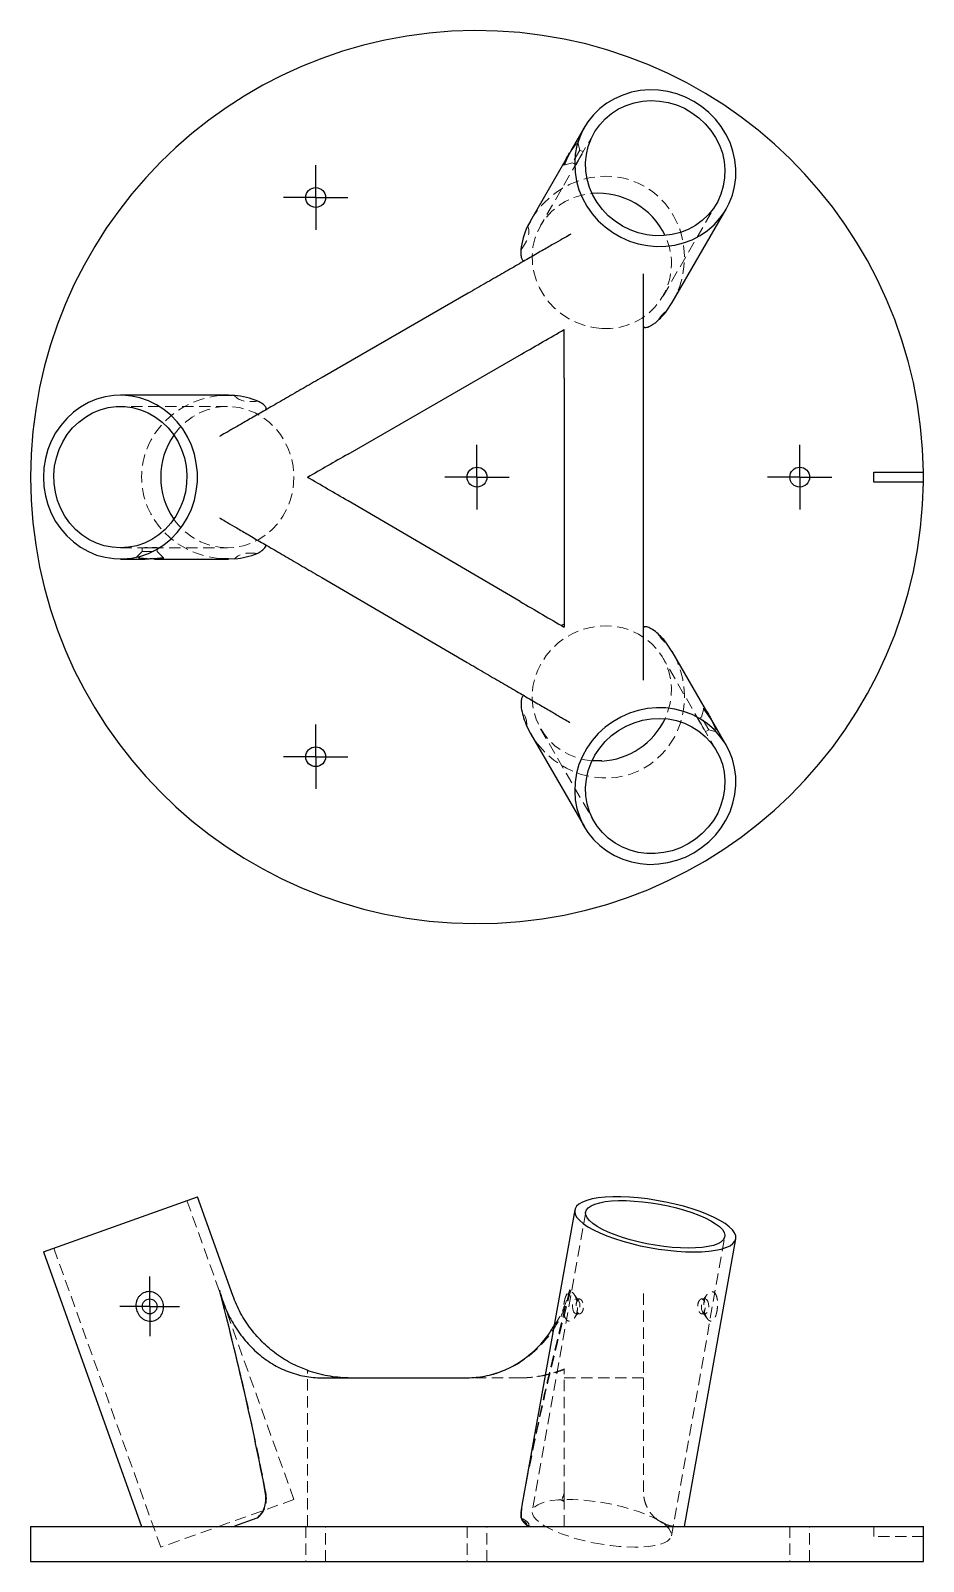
# Model space of a CAD drawing. Header units: millimetres. Extents: x 33 to 273, y 37 to 208.
# Drawn here: x 33 to 133, y 36.6 to 208 of the extents above; entities that cross this region are included whole.
import ezdxf

# ---------------------------------------------------------------- set-up
doc = ezdxf.new("R2010")
doc.units = ezdxf.units.MM
doc.linetypes.add('HIDDEN', pattern=[1.905, 1.27, -0.635])
doc.layers.add('10', color=7, linetype='Continuous')

# ---------------------------------------------------------------- blocks, each defined once
blk = doc.blocks.new('SW_CENTERMARKSYMBOL_0')
at = {"layer": '10', "color": 0}
for p, q in [((0, 2.5), (0, 3.33)), ((0, 0), (0, 2.5)), ((-2.5, 0), (-3.33, 0)), ((0, 0), (-2.5, 0)), ((0, 0), (0, -2.5)), ((0, 0), (2.5, 0)), ((2.5, 0), (3.33, 0)), ((0, -2.5), (0, -3.33))]:
    blk.add_line(p, q, dxfattribs=at)
blk = doc.blocks.new('SW_CENTERMARKSYMBOL_1')
at = {"layer": '10', "color": 0}
for p, q in [((0, 2.5), (0, 3.61)), ((0, 0), (0, 2.5)), ((-2.5, 0), (-3.61, 0)), ((0, 0), (-2.5, 0)), ((0, 0), (0, -2.5)), ((0, 0), (2.5, 0)), ((2.5, 0), (3.61, 0)), ((0, -2.5), (0, -3.61))]:
    blk.add_line(p, q, dxfattribs=at)
blk = doc.blocks.new('SW_CENTERMARKSYMBOL_2')
at = {"layer": '10', "color": 0}
for p, q in [((0, 2.5), (0, 3.61)), ((0, 0), (0, 2.5)), ((-2.5, 0), (-3.61, 0)), ((0, 0), (-2.5, 0)), ((0, 0), (0, -2.5)), ((0, 0), (2.5, 0)), ((2.5, 0), (3.61, 0)), ((0, -2.5), (0, -3.61))]:
    blk.add_line(p, q, dxfattribs=at)
blk = doc.blocks.new('SW_CENTERMARKSYMBOL_3')
at = {"layer": '10', "color": 0}
for p, q in [((0, 2.5), (0, 3.61)), ((0, 0), (0, 2.5)), ((-2.5, 0), (-3.61, 0)), ((0, 0), (-2.5, 0)), ((0, 0), (0, -2.5)), ((0, 0), (2.5, 0)), ((2.5, 0), (3.61, 0)), ((0, -2.5), (0, -3.61))]:
    blk.add_line(p, q, dxfattribs=at)
blk = doc.blocks.new('SW_CENTERMARKSYMBOL_4')
at = {"layer": '10', "color": 0}
for p, q in [((0, 2.5), (0, 3.61)), ((0, 0), (0, 2.5)), ((-2.5, 0), (-3.61, 0)), ((0, 0), (-2.5, 0)), ((0, 0), (0, -2.5)), ((0, 0), (2.5, 0)), ((2.5, 0), (3.61, 0)), ((0, -2.5), (0, -3.61))]:
    blk.add_line(p, q, dxfattribs=at)

msp = doc.modelspace()

# ---------------------------------------------------------------- linework, layer by layer
at = {"color": 7, "linetype": 'Continuous', "lineweight": 25}
for p, q in [((95.03, 197.17), (93.67, 194.81)), ((93.11, 193.84), (88.98, 186.7)), ((104.87, 177.54), (110.91, 188.01)), ((89.01, 186.68), (88.67, 186.1)), ((82.01, 178.59), (65.66, 169.17)), ((104.24, 176.6), (104.86, 177.55)), ((68.57, 160.59), (87.99, 171.78)), ((92.76, 169.08), (92.76, 146.92)), ((55.15, 167.17), (43.06, 167.17)), ((55.86, 167.14), (55.15, 167.14)), ((101.65, 148.56), (101.65, 167.44)), ((127.44, 157.44), (127.44, 158.56)), ((127.44, 158.56), (133, 158.56)), ((133, 157.44), (127.44, 157.44)), ((87.82, 144.09), (68.56, 155.33)), ((43.06, 148.83), (45.78, 148.83)), ((46.91, 148.83), (55.15, 148.83)), ((55.15, 148.87), (55.88, 148.86)), ((65.61, 146.76), (81.91, 137.24)), ((104.86, 138.45), (104.24, 139.4)), ((108.99, 131.32), (104.87, 138.46)), ((110.91, 127.99), (109.55, 130.35)), ((88.55, 130.14), (89, 129.3)), ((88.99, 129.3), (95.03, 118.83)), ((34.43, 71.24), (51.69, 77.41)), ((55.65, 66.35), (51.69, 77.41)), ((93.95, 75.94), (88.14, 43.48)), ((106.23, 40.48), (111.99, 72.71)), ((34.43, 71.24), (45.43, 40.48)), ((65.61, 57.14), (81.91, 57.14)), ((55.88, 40.56), (58.36, 41.45)), ((33, 40.48), (33, 36.59)), ((33, 40.48), (133, 40.48)), ((133, 39.37), (133, 40.48)), ((133, 36.59), (133, 39.37)), ((133, 39.37), (133, 39.37)), ((33, 36.59), (133, 36.59))]:
    msp.add_line(p, q, dxfattribs=at)
at = {"color": 7, "linetype": 'HIDDEN', "lineweight": 18}
for p, q in [((94.53, 194.63), (94.27, 195.61)), ((96.11, 196.55), (94.61, 193.94)), ((94.53, 194.63), (93.69, 193.19)), ((94.92, 194.41), (94.53, 194.63)), ((94.33, 193.46), (90.13, 186.18)), ((92.73, 192.93), (93.69, 193.19)), ((93.69, 193.19), (94.09, 192.96)), ((103.84, 178.26), (109.83, 188.63)), ((89.38, 187.32), (89.01, 186.68)), ((55.15, 167.14), (54.33, 167.13)), ((55.04, 165.92), (43.06, 165.92)), ((43.06, 150.08), (46.07, 150.08)), ((45.51, 149.67), (44.79, 148.95)), ((45.51, 150.12), (45.51, 149.67)), ((45.51, 149.67), (47.18, 149.67)), ((46.62, 150.08), (55.04, 150.08)), ((47.18, 149.67), (47.18, 150.12)), ((47.89, 148.96), (47.18, 149.67)), ((54.27, 148.87), (55.15, 148.87)), ((108.05, 130.45), (103.84, 137.74)), ((108.39, 132.11), (108.13, 131.14)), ((108.13, 131.14), (107.73, 130.92)), ((108.96, 129.7), (108.13, 131.14)), ((90.13, 129.82), (96.11, 119.45)), ((109.83, 127.37), (108.32, 129.97)), ((108.57, 129.47), (108.96, 129.7)), ((108.96, 129.7), (109.94, 129.44)), ((62.49, 43.51), (50.51, 76.99)), ((95.18, 75.72), (89.19, 42.24)), ((104.78, 39.45), (110.76, 72.93)), ((35.6, 71.66), (47.58, 38.18)), ((101.65, 44.37), (101.65, 67.04)), ((94.35, 65.82), (93.88, 66.48)), ((94.48, 65.97), (94.11, 65.97)), ((108.54, 65.97), (108.18, 65.97)), ((108.73, 66.42), (108.3, 65.82)), ((93.93, 63.86), (94.35, 64.46)), ((94.11, 64.31), (94.48, 64.31)), ((108.18, 64.31), (108.54, 64.31)), ((108.3, 64.46), (108.77, 63.8)), ((64.03, 40.48), (64.03, 57.96)), ((87.82, 57.14), (81.91, 57.14)), ((87.82, 57.14), (87.99, 57.14)), ((92.76, 44.21), (92.76, 58.14)), ((101.65, 57.14), (92.76, 57.14)), ((62.49, 43.51), (55.04, 40.85)), ((88.14, 43.48), (88.05, 43)), ((88.3, 44.37), (88.14, 43.48)), ((92.76, 43.31), (92.48, 43.41)), ((92.72, 43.41), (92.76, 43.39)), ((92.76, 44.21), (92.76, 43.41)), ((92.76, 43.41), (92.76, 43.31)), ((92.76, 40.48), (92.76, 43.31)), ((58.45, 41.48), (58.36, 41.45)), ((55.04, 40.85), (47.58, 38.18)), ((63.81, 40.48), (63.81, 36.59)), ((66.04, 36.59), (66.04, 40.48)), ((81.89, 40.48), (81.89, 36.59)), ((84.11, 36.59), (84.11, 40.48)), ((88.67, 40.54), (88.55, 40.64)), ((118.04, 40.48), (118.04, 36.59)), ((120.26, 36.59), (120.26, 40.48)), ((127.44, 40.48), (127.44, 39.37)), ((133, 39.37), (127.44, 39.37))]:
    msp.add_line(p, q, dxfattribs=at)
at = {"color": 7, "linetype": 'Continuous', "lineweight": 25, "flags": 128}
for points in [[(107.29, 200.06), (106.35, 200.54), (105.38, 200.91), (104.37, 201.17), (103.34, 201.32), (102.31, 201.36), (101.29, 201.28), (100.29, 201.09), (99.32, 200.78), (98.4, 200.37), (97.54, 199.86), (96.75, 199.26), (96.05, 198.57), (95.43, 197.8), (94.91, 196.96), (94.5, 196.06), (94.2, 195.12), (94.01, 194.15), (93.94, 193.16), (93.98, 192.15), (94.14, 191.16), (94.42, 190.18), (94.81, 189.24), (95.31, 188.34), (95.91, 187.49), (96.59, 186.71), (97.36, 186.01), (98.21, 185.39), (99.12, 184.87), (100.07, 184.44), (101.07, 184.13), (102.09, 183.92), (103.12, 183.83), (104.15, 183.85), (105.16, 183.98), (106.14, 184.23), (107.09, 184.59), (107.98, 185.05), (108.8, 185.61), (109.55, 186.26), (110.21, 186.99), (110.78, 187.8), (111.25, 188.66), (111.61, 189.58), (111.85, 190.54), (111.98, 191.53), (112, 192.53), (111.89, 193.52), (111.67, 194.51), (111.34, 195.48), (110.89, 196.4), (110.35, 197.28), (109.7, 198.09), (108.97, 198.83), (108.16, 199.49), (107.29, 200.06)], [(102.97, 185.03), (102.01, 185.13), (101.07, 185.35), (100.15, 185.68), (99.28, 186.11), (98.46, 186.65), (97.71, 187.27), (97.04, 187.97), (96.47, 188.74), (95.99, 189.57), (95.61, 190.45), (95.35, 191.36), (95.2, 192.29), (95.17, 193.22), (95.26, 194.14), (95.46, 195.04), (95.78, 195.9), (96.21, 196.71), (96.74, 197.46), (97.37, 198.14), (98.08, 198.73), (98.86, 199.23), (99.71, 199.62), (100.6, 199.92), (101.54, 200.1), (102.49, 200.16), (103.45, 200.11), (104.4, 199.95), (105.34, 199.68), (106.23, 199.3), (107.08, 198.81), (107.86, 198.23), (108.57, 197.57), (109.2, 196.83), (109.73, 196.03), (110.16, 195.17), (110.48, 194.28), (110.68, 193.36), (110.77, 192.43), (110.74, 191.5), (110.59, 190.59), (110.33, 189.7), (109.96, 188.87), (109.48, 188.08), (108.9, 187.37), (108.23, 186.74), (107.48, 186.19), (106.66, 185.74), (105.79, 185.4), (104.87, 185.16), (103.93, 185.04), (102.97, 185.03)], [(93.67, 194.81), (93.44, 194.38), (93.23, 193.97), (93.04, 193.56), (92.88, 193.21), (92.76, 192.99), (92.71, 192.93), (92.73, 193.06), (92.85, 193.35), (93.04, 193.73), (93.11, 193.84)], [(34.43, 158), (34.48, 156.96), (34.65, 155.92), (34.93, 154.92), (35.31, 153.96), (35.8, 153.04), (36.38, 152.2), (37.04, 151.43), (37.79, 150.74), (38.6, 150.15), (39.47, 149.66), (40.39, 149.28), (41.34, 149.02), (42.32, 148.87), (43.31, 148.84), (44.29, 148.93), (45.25, 149.13), (46.19, 149.46), (47.09, 149.89), (47.93, 150.43), (48.71, 151.07), (49.42, 151.8), (50.04, 152.61), (50.57, 153.49), (51.01, 154.43), (51.34, 155.42), (51.56, 156.44), (51.68, 157.48), (51.68, 158.52), (51.56, 159.56), (51.34, 160.58), (51.01, 161.57), (50.57, 162.51), (50.04, 163.39), (49.42, 164.2), (48.71, 164.93), (47.93, 165.57), (47.09, 166.11), (46.19, 166.54), (45.25, 166.87), (44.29, 167.07), (43.31, 167.16), (42.32, 167.13), (41.34, 166.98), (40.39, 166.72), (39.47, 166.34), (38.6, 165.85), (37.79, 165.26), (37.04, 164.57), (36.38, 163.8), (35.8, 162.96), (35.31, 162.04), (34.93, 161.08), (34.65, 160.08), (34.48, 159.04), (34.43, 158)], [(43.06, 150.08), (42.14, 150.14), (41.24, 150.32), (40.37, 150.62), (39.53, 151.03), (38.75, 151.54), (38.04, 152.15), (37.4, 152.85), (36.85, 153.63), (36.39, 154.47), (36.03, 155.37), (35.78, 156.31), (35.64, 157.27), (35.61, 158.24), (35.69, 159.21), (35.89, 160.17), (36.19, 161.09), (36.6, 161.96), (37.11, 162.77), (37.71, 163.51), (38.39, 164.17), (39.13, 164.73), (39.94, 165.19), (40.8, 165.54), (41.69, 165.78), (42.6, 165.9), (43.52, 165.9), (44.43, 165.78), (45.32, 165.54), (46.17, 165.19), (46.98, 164.73), (47.73, 164.17), (48.41, 163.51), (49.01, 162.77), (49.51, 161.96), (49.92, 161.09), (50.23, 160.17), (50.42, 159.21), (50.51, 158.24), (50.48, 157.27), (50.34, 156.31), (50.09, 155.37), (49.73, 154.47), (49.27, 153.63), (48.72, 152.85), (48.08, 152.15), (47.37, 151.54), (46.59, 151.03), (45.75, 150.62), (44.88, 150.32), (43.97, 150.14), (43.06, 150.08)], [(45.78, 148.83), (46.27, 148.85), (46.74, 148.88), (47.18, 148.92), (47.56, 148.95), (47.82, 148.96), (47.89, 148.94), (47.77, 148.9), (47.46, 148.86), (47.04, 148.83), (46.91, 148.83)], [(107.29, 115.94), (108.16, 116.51), (108.97, 117.17), (109.7, 117.91), (110.35, 118.72), (110.89, 119.6), (111.34, 120.52), (111.67, 121.49), (111.89, 122.48), (112, 123.47), (111.98, 124.47), (111.85, 125.46), (111.61, 126.42), (111.25, 127.34), (110.78, 128.2), (110.21, 129.01), (109.55, 129.74), (108.8, 130.39), (107.98, 130.95), (107.09, 131.41), (106.14, 131.77), (105.16, 132.02), (104.15, 132.15), (103.12, 132.17), (102.09, 132.08), (101.07, 131.87), (100.07, 131.56), (99.12, 131.13), (98.21, 130.61), (97.36, 129.99), (96.59, 129.29), (95.91, 128.51), (95.31, 127.66), (94.81, 126.76), (94.42, 125.82), (94.14, 124.84), (93.98, 123.85), (93.94, 122.84), (94.01, 121.85), (94.2, 120.88), (94.5, 119.94), (94.91, 119.04), (95.43, 118.2), (96.05, 117.43), (96.75, 116.74), (97.54, 116.14), (98.4, 115.63), (99.32, 115.22), (100.29, 114.91), (101.29, 114.72), (102.31, 114.64), (103.34, 114.68), (104.37, 114.83), (105.38, 115.09), (106.35, 115.46), (107.29, 115.94)], [(109.55, 130.35), (109.29, 130.77), (109.03, 131.16), (108.77, 131.52), (108.55, 131.83), (108.42, 132.05), (108.4, 132.13), (108.5, 132.04), (108.69, 131.8), (108.92, 131.44), (108.99, 131.32)], [(102.97, 115.85), (102.01, 115.86), (101.07, 115.98), (100.15, 116.22), (99.28, 116.56), (98.46, 117.01), (97.71, 117.56), (97.04, 118.19), (96.47, 118.9), (95.99, 119.69), (95.61, 120.52), (95.35, 121.41), (95.2, 122.32), (95.17, 123.25), (95.26, 124.18), (95.46, 125.1), (95.78, 125.99), (96.21, 126.85), (96.74, 127.65), (97.37, 128.39), (98.08, 129.05), (98.86, 129.63), (99.71, 130.11), (100.6, 130.5), (101.54, 130.77), (102.49, 130.93), (103.45, 130.98), (104.4, 130.92), (105.34, 130.74), (106.23, 130.44), (107.08, 130.05), (107.86, 129.55), (108.57, 128.96), (109.2, 128.28), (109.73, 127.53), (110.16, 126.72), (110.48, 125.86), (110.68, 124.96), (110.77, 124.04), (110.74, 123.11), (110.59, 122.18), (110.33, 121.27), (109.96, 120.39), (109.48, 119.56), (108.9, 118.79), (108.23, 118.09), (107.48, 117.47), (106.66, 116.93), (105.79, 116.5), (104.87, 116.17), (103.93, 115.95), (102.97, 115.85)], [(96.98, 126.22), (96.02, 126.23), (95.89, 126.24)], [(107.29, 71.24), (108.16, 71.26), (108.97, 71.32), (109.7, 71.42), (110.35, 71.55), (110.89, 71.73), (111.34, 71.93), (111.67, 72.17), (111.89, 72.44), (112, 72.73), (111.98, 73.04), (111.85, 73.37), (111.61, 73.71), (111.25, 74.06), (110.78, 74.41), (110.21, 74.76), (109.55, 75.11), (108.8, 75.44), (107.98, 75.77), (107.09, 76.07), (106.14, 76.35), (105.16, 76.6), (104.15, 76.82), (103.12, 77.01), (102.09, 77.17), (101.07, 77.29), (100.07, 77.37), (99.12, 77.41), (98.21, 77.41), (97.36, 77.37), (96.59, 77.29), (95.91, 77.17), (95.31, 77.01), (94.81, 76.82), (94.42, 76.6), (94.14, 76.35), (93.98, 76.07), (93.94, 75.77), (94.01, 75.44), (94.2, 75.11), (94.5, 74.76), (94.91, 74.41), (95.43, 74.06), (96.05, 73.71), (96.75, 73.37), (97.54, 73.04), (98.4, 72.73), (99.32, 72.44), (100.29, 72.17), (101.29, 71.93), (102.31, 71.73), (103.34, 71.55), (104.37, 71.42), (105.38, 71.32), (106.35, 71.26), (107.29, 71.24)], [(102.97, 71.98), (102.01, 72.16), (101.07, 72.36), (100.15, 72.6), (99.28, 72.86), (98.46, 73.15), (97.71, 73.45), (97.04, 73.77), (96.47, 74.09), (95.99, 74.42), (95.61, 74.75), (95.35, 75.07), (95.2, 75.38), (95.17, 75.67), (95.26, 75.94), (95.46, 76.19), (95.78, 76.41), (96.21, 76.6), (96.74, 76.75), (97.37, 76.87), (98.08, 76.95), (98.86, 76.99), (99.71, 76.99), (100.6, 76.94), (101.54, 76.86), (102.49, 76.74), (103.45, 76.58), (104.4, 76.39), (105.34, 76.17), (106.23, 75.92), (107.08, 75.65), (107.86, 75.35), (108.57, 75.04), (109.2, 74.72), (109.73, 74.39), (110.16, 74.07), (110.48, 73.74), (110.68, 73.43), (110.77, 73.12), (110.74, 72.84), (110.59, 72.58), (110.33, 72.34), (109.96, 72.14), (109.48, 71.97), (108.9, 71.83), (108.23, 71.74), (107.48, 71.68), (106.66, 71.66), (105.79, 71.68), (104.87, 71.74), (103.93, 71.84), (102.97, 71.98)]]:
    msp.add_lwpolyline(points, dxfattribs=at)
at = {"color": 7, "linetype": 'HIDDEN', "lineweight": 18, "flags": 128}
for points in [[(96.98, 174.66), (96.02, 174.76), (95.08, 174.98), (94.16, 175.31), (93.29, 175.74), (92.47, 176.27), (91.73, 176.9), (91.06, 177.6), (90.48, 178.37), (90, 179.2), (89.62, 180.08), (89.36, 180.99), (89.21, 181.91), (89.18, 182.85), (89.27, 183.77), (89.48, 184.67), (89.8, 185.53), (90.22, 186.34), (90.76, 187.09), (91.38, 187.77), (92.09, 188.36), (92.87, 188.86), (93.72, 189.25), (94.62, 189.54), (95.55, 189.72), (95.89, 189.76)], [(49.05, 162.71), (49.09, 162.77), (49.68, 163.51), (50.36, 164.17), (51.11, 164.73), (51.92, 165.19), (52.78, 165.54), (53.67, 165.78), (54.58, 165.9), (55.49, 165.9), (56.4, 165.78), (57.29, 165.54), (58.15, 165.19), (58.96, 164.73), (59.71, 164.17), (60.39, 163.51), (60.98, 162.77), (61.49, 161.96), (61.9, 161.09), (62.2, 160.17), (62.4, 159.21), (62.49, 158.24), (62.46, 157.27), (62.32, 156.31), (62.07, 155.37), (61.71, 154.47), (61.25, 153.63), (60.7, 152.85), (60.06, 152.15), (59.34, 151.54), (58.56, 151.03), (57.73, 150.62), (56.85, 150.32), (55.95, 150.14), (55.04, 150.08), (55.04, 150.08)], [(95.89, 126.24), (95.08, 126.35), (94.16, 126.59), (93.29, 126.93), (92.47, 127.38), (91.73, 127.93), (91.06, 128.56), (90.48, 129.28), (90, 130.06), (89.62, 130.9), (89.36, 131.78), (89.21, 132.69), (89.18, 133.62), (89.27, 134.55), (89.48, 135.47), (89.8, 136.37), (90.22, 137.22), (90.76, 138.02), (91.38, 138.76), (92.09, 139.43), (92.87, 140), (93.72, 140.49), (94.62, 140.87), (95.55, 141.14), (96.5, 141.31), (97.46, 141.35), (98.42, 141.29), (99.35, 141.11), (100.24, 140.82), (101.09, 140.42), (101.87, 139.92), (102.58, 139.33), (103.21, 138.65), (103.74, 137.9), (104.17, 137.09), (104.49, 136.23), (104.69, 135.33), (104.78, 134.41), (104.75, 133.48), (104.61, 132.55), (104.34, 131.64), (104.06, 130.95)], [(107.77, 130.88), (107.85, 130.77), (107.96, 130.6), (108.09, 130.38), (108.22, 130.13), (108.34, 129.89), (108.45, 129.69), (108.52, 129.54), (108.56, 129.48), (108.57, 129.47), (108.55, 129.52), (108.5, 129.64), (108.4, 129.83), (108.27, 130.05), (108.13, 130.29), (107.98, 130.52), (107.86, 130.71), (107.77, 130.84), (107.75, 130.87), (107.75, 130.87)], [(93.69, 65.14), (93.73, 64.82), (93.82, 64.55), (93.95, 64.37), (94.11, 64.31), (94.27, 64.37), (94.41, 64.55), (94.5, 64.82), (94.53, 65.14), (94.5, 65.46), (94.41, 65.73), (94.27, 65.91), (94.11, 65.97), (93.95, 65.91), (93.82, 65.73), (93.73, 65.46), (93.69, 65.14)], [(108.13, 65.14), (108.16, 64.82), (108.25, 64.55), (108.39, 64.37), (108.54, 64.31), (108.7, 64.37), (108.84, 64.55), (108.93, 64.82), (108.96, 65.14), (108.93, 65.46), (108.84, 65.73), (108.7, 65.91), (108.54, 65.97), (108.39, 65.91), (108.25, 65.73), (108.16, 65.46), (108.13, 65.14)], [(96.98, 38.5), (96.02, 38.68), (95.08, 38.89), (94.16, 39.12), (93.29, 39.39), (92.47, 39.67), (91.73, 39.97), (91.06, 40.29), (90.48, 40.61), (90, 40.94), (89.62, 41.27), (89.36, 41.59), (89.21, 41.9), (89.18, 42.19), (89.27, 42.46), (89.48, 42.71), (89.8, 42.93), (90.22, 43.12), (90.76, 43.28), (91.38, 43.39), (92.09, 43.47), (92.87, 43.51), (93.72, 43.51), (94.62, 43.47), (95.55, 43.38), (96.5, 43.26), (97.46, 43.11), (98.42, 42.92), (99.35, 42.69), (100.24, 42.44), (101.09, 42.17), (101.87, 41.87), (102.58, 41.56), (103.21, 41.24), (103.74, 40.92), (104.17, 40.59), (104.49, 40.26), (104.69, 39.95), (104.78, 39.65), (104.75, 39.36), (104.61, 39.1), (104.34, 38.87), (103.97, 38.66), (103.49, 38.49), (102.91, 38.36), (102.24, 38.26), (101.49, 38.2), (100.67, 38.18), (99.8, 38.2), (98.89, 38.26), (97.94, 38.37), (96.98, 38.5)], [(87.99, 41.3), (87.95, 41.39), (87.9, 41.5)]]:
    msp.add_lwpolyline(points, dxfattribs=at)
at = {"color": 7, "linetype": 'Continuous', "lineweight": 25}
for centre, radius in [((64.93, 189.31), 1.11), ((83, 158), 1.11), ((119.15, 158), 1.11), ((64.93, 126.69), 1.11), ((46.34, 65.14), 0.833)]:
    msp.add_circle(centre, radius, dxfattribs=at)
for centre, radius, start, end in [((83, 158), 50, 0.6366, 359.3634), ((96.56, 181.49), 8.3, 25.3692, 94.6308), ((96.07, 182.54), 8.22, 154.3145, 173.7453), ((97.74, 181.58), 8.19, 312.7005, 322.5692), ((55.21, 158.95), 8.21, 66.7642, 85.4917), ((55.87, 158), 8.3, 145.3712, 214.6288), ((83, 158), 50, 359.3634, 0.6366), ((55.21, 157.04), 8.21, 274.6834, 292.5788), ((97.44, 132.99), 9.74, 118.7148, 120.6304), ((97.74, 134.42), 8.19, 37.4308, 47.2995), ((96.06, 133.45), 8.2, 190.4739, 203.7964), ((96.56, 134.51), 8.31, 272.9424, 334.6104), ((90.17, 42.57), 2.52, 210.2508, 230.1302)]:
    msp.add_arc(centre, radius, start, end, dxfattribs=at)
at = {"color": 7, "linetype": 'HIDDEN', "lineweight": 18}
for centre, radius, start, end in [((97.53, 181.89), 7.25, 265.6552, 25.8288), ((55.11, 157.42), 7.33, 214.2825, 269.4459), ((92.57, 22.8), 20.61, 89.4721, 90.2583), ((98.46, 30.72), 11.53, 59.9321, 65.2478), ((105.54, 44.37), 3.89, 234.6843, 250.4955)]:
    msp.add_arc(centre, radius, start, end, dxfattribs=at)
for centre, major_axis, ratio, start_param, end_param in [((96.92, 182.1), (4.87, 8.43), 0.941564, 4.875962, 7.776675), ((77.26, 180.34), (11.43, 5.72), 0.299061, 5.734538, 6.296251), ((105.54, 164.02), (-0.75, 12.75), 0.299259, 0.145765, 0.421722), ((55.17, 158), (-9.74, 0), 0.941564, 4.798943, 7.762128), ((66.52, 174.16), (10.67, 7.01), 0.299458, 3.14277, 3.681595), ((66.52, 141.72), (10.66, -7.1), 0.298265, 2.615428, 3.130536), ((105.54, 151.98), (0.75, 12.75), 0.299259, 2.719871, 2.995828), ((96.92, 133.9), (4.87, -8.43), 0.941564, 4.854628, 7.690409), ((77.09, 135.56), (11.35, -5.76), 0.300247, 0.095372, 0.469942), ((46.26, 65.37), (-13.89, 52.1), 0.148923, 4.258217, 4.70345), ((101.63, 66.83), (13.97, 52.44), 0.147518, 1.606468, 2.052468), ((101.31, 65.02), (13.83, 51.94), 0.149413, 1.573353, 2.019311), ((92.67, 16.72), (13.97, 52.44), 0.147518, 1.058911, 1.076624), ((92.43, 15.41), (13.83, 51.94), 0.149413, 1.038662, 1.041699), ((77.26, 44.37), (11.55, -3.7), 0.102838, 6.154641, 6.716354), ((77.09, 44.37), (11.48, -3.7), 0.103676, 6.260738, 6.635308)]:
    msp.add_ellipse(centre, major_axis=major_axis, ratio=ratio, start_param=start_param, end_param=end_param, dxfattribs=at)
at = {"color": 7, "linetype": 'Continuous', "lineweight": 25}
msp.add_ellipse((46.35, 65.12), major_axis=(-13.66, 51.61), ratio=0.149952, start_param=4.259168, end_param=4.708548, dxfattribs=at)
at = {"color": 7, "linetype": 'HIDDEN', "lineweight": 18}
for points, knots in [([(93.4, 194.32), (93.48, 194.43), (93.65, 194.68), (93.9, 195.03), (94.12, 195.35), (94.25, 195.55), (94.28, 195.63), (94.22, 195.6), (94.04, 195.4), (93.84, 195.11), (93.71, 194.89), (93.67, 194.81)], [0, 0, 0, 0, 0.0897896, 0.2027675, 0.3250792, 0.4550335, 0.5547338, 0.684962, 0.8147125, 0.9355709, 1, 1, 1, 1]), ([(94.12, 193), (94.1, 192.97), (94.09, 192.96), (94.09, 192.97), (94.1, 193), (94.13, 193.08), (94.16, 193.14), (94.23, 193.29), (94.28, 193.37), (94.38, 193.55), (94.44, 193.64), (94.56, 193.83), (94.61, 193.92), (94.72, 194.08), (94.77, 194.16), (94.85, 194.28), (94.88, 194.33), (94.92, 194.39), (94.93, 194.41), (94.91, 194.4), (94.9, 194.38), (94.84, 194.31), (94.8, 194.25), (94.71, 194.12), (94.66, 194.04), (94.56, 193.86), (94.51, 193.76), (94.41, 193.57), (94.36, 193.47), (94.22, 193.21), (94.15, 193.07), (94.12, 193)], [0, 0, 0, 0, 0.0625, 0.0625, 0.125, 0.125, 0.1875, 0.1875, 0.25, 0.25, 0.3125, 0.3125, 0.375, 0.375, 0.4375, 0.4375, 0.5, 0.5, 0.5625, 0.5625, 0.625, 0.625, 0.6875, 0.6875, 0.75, 0.75, 0.8125, 0.8125, 0.875, 0.875, 1, 1, 1, 1]), ([(104.86, 177.55), (104.89, 177.6), (105.18, 178.03), (105.37, 178.52), (105.54, 178.95)], [0, 0, 0, 0, 0.121413, 1, 1, 1, 1]), ([(47.13, 150.13), (47.17, 150.13), (47.18, 150.12), (47.17, 150.12), (47.14, 150.11), (47.05, 150.1), (46.98, 150.09), (46.82, 150.09), (46.73, 150.08), (46.52, 150.08), (46.41, 150.09), (46.19, 150.09), (46.09, 150.1), (45.89, 150.11), (45.8, 150.12), (45.65, 150.12), (45.6, 150.13), (45.52, 150.13), (45.51, 150.12), (45.52, 150.12), (45.54, 150.11), (45.64, 150.1), (45.7, 150.09), (45.86, 150.09), (45.96, 150.08), (46.17, 150.08), (46.28, 150.09), (46.49, 150.09), (46.6, 150.1), (46.9, 150.12), (47.05, 150.13), (47.13, 150.13)], [0, 0, 0, 0, 0.0625, 0.0625, 0.125, 0.125, 0.1875, 0.1875, 0.25, 0.25, 0.3125, 0.3125, 0.375, 0.375, 0.4375, 0.4375, 0.5, 0.5, 0.5625, 0.5625, 0.625, 0.625, 0.6875, 0.6875, 0.75, 0.75, 0.8125, 0.8125, 0.875, 0.875, 1, 1, 1, 1]), ([(46.34, 148.85), (46.21, 148.86), (45.91, 148.88), (45.48, 148.92), (45.09, 148.96), (44.86, 148.97), (44.77, 148.95), (44.83, 148.91), (45.09, 148.87), (45.44, 148.84), (45.69, 148.83), (45.78, 148.83)], [0, 0, 0, 0, 0.08979, 0.202767, 0.325079, 0.455033, 0.554734, 0.684962, 0.814713, 0.935571, 1, 1, 1, 1]), ([(105.54, 137.05), (105.38, 137.46), (105.18, 137.95), (104.9, 138.39), (104.86, 138.45)], [0, 0, 0, 0, 0.852972, 1, 1, 1, 1]), ([(107.75, 130.87), (107.74, 130.9), (107.72, 130.93), (107.73, 130.92), (107.73, 130.91)], [0, 0, 0, 0, 0.978955, 1, 1, 1, 1]), ([(109.25, 130.83), (109.31, 130.71), (109.44, 130.44), (109.62, 130.05), (109.78, 129.69), (109.89, 129.49), (109.95, 129.41), (109.95, 129.49), (109.87, 129.74), (109.71, 130.05), (109.59, 130.28), (109.55, 130.35)], [0, 0, 0, 0, 0.08979, 0.202767, 0.325079, 0.455033, 0.554734, 0.684962, 0.814713, 0.935571, 1, 1, 1, 1]), ([(89, 129.3), (89.02, 129.24), (89.23, 128.84), (89.51, 128.48), (89.75, 128.16)], [0, 0, 0, 0, 0.139844, 1, 1, 1, 1]), ([(93.51, 66.96), (93.29, 66.24), (92.83, 64.78), (91.76, 62.8), (90.43, 61.02), (88.85, 59.54), (87.33, 58.5), (86.32, 58.11), (85.93, 57.96)], [0, 0, 0, 0, 0.175716, 0.356449, 0.533465, 0.715594, 0.892756, 1, 1, 1, 1]), ([(91.63, 62.96), (91.78, 63.18), (92.26, 63.89), (92.86, 65.26), (93.22, 66.43), (93.4, 67.02)], [0, 0, 0, 0, 0.184867, 0.588755, 1, 1, 1, 1]), ([(93.11, 63.57), (93.16, 63.54), (93.21, 63.51), (93.32, 63.49), (93.38, 63.49), (93.55, 63.52), (93.67, 63.58), (93.83, 63.73), (93.88, 63.79), (93.97, 63.93), (94.02, 64), (94.09, 64.16), (94.13, 64.25), (94.18, 64.43), (94.21, 64.52), (94.26, 64.82), (94.27, 65.03), (94.26, 65.35), (94.25, 65.45), (94.21, 65.66), (94.19, 65.76), (94.14, 65.95), (94.11, 66.04), (94.03, 66.22), (93.99, 66.3), (93.87, 66.52), (93.77, 66.64), (93.62, 66.75), (93.57, 66.77), (93.47, 66.8), (93.42, 66.8), (93.28, 66.77), (93.2, 66.7), (93.08, 66.55), (93.04, 66.49), (92.98, 66.36), (92.95, 66.28), (92.89, 66.12), (92.86, 66.03), (92.82, 65.85), (92.8, 65.76), (92.74, 65.46), (92.72, 65.25), (92.7, 64.83), (92.71, 64.62), (92.76, 64.23), (92.8, 64.06), (92.89, 63.83), (92.93, 63.77), (93.01, 63.65), (93.06, 63.61), (93.11, 63.57)], [0, 0, 0, 0, 0.03125, 0.03125, 0.0625, 0.0625, 0.125, 0.125, 0.15625, 0.15625, 0.1875, 0.1875, 0.21875, 0.21875, 0.25, 0.25, 0.3125, 0.3125, 0.34375, 0.34375, 0.375, 0.375, 0.40625, 0.40625, 0.4375, 0.4375, 0.5, 0.5, 0.53125, 0.53125, 0.5625, 0.5625, 0.625, 0.625, 0.65625, 0.65625, 0.6875, 0.6875, 0.71875, 0.71875, 0.75, 0.75, 0.8125, 0.8125, 0.875, 0.875, 0.9375, 0.9375, 0.96875, 0.96875, 1, 1, 1, 1]), ([(94.12, 65.42), (94.1, 65.32), (94.09, 65.21), (94.09, 64.99), (94.1, 64.88), (94.13, 64.69), (94.16, 64.6), (94.23, 64.45), (94.28, 64.39), (94.38, 64.32), (94.44, 64.3), (94.56, 64.31), (94.61, 64.34), (94.72, 64.43), (94.77, 64.5), (94.85, 64.66), (94.88, 64.76), (94.92, 64.96), (94.93, 65.07), (94.91, 65.29), (94.9, 65.4), (94.84, 65.6), (94.8, 65.69), (94.71, 65.83), (94.66, 65.89), (94.56, 65.96), (94.51, 65.98), (94.41, 65.97), (94.36, 65.94), (94.22, 65.8), (94.15, 65.63), (94.12, 65.42)], [0, 0, 0, 0, 0.0625, 0.0625, 0.125, 0.125, 0.1875, 0.1875, 0.25, 0.25, 0.3125, 0.3125, 0.375, 0.375, 0.4375, 0.4375, 0.5, 0.5, 0.5625, 0.5625, 0.625, 0.625, 0.6875, 0.6875, 0.75, 0.75, 0.8125, 0.8125, 0.875, 0.875, 1, 1, 1, 1]), ([(107.75, 65.42), (107.73, 65.32), (107.73, 65.21), (107.74, 64.99), (107.76, 64.88), (107.82, 64.69), (107.85, 64.6), (107.94, 64.45), (107.99, 64.39), (108.09, 64.32), (108.15, 64.3), (108.25, 64.31), (108.3, 64.34), (108.39, 64.43), (108.43, 64.5), (108.49, 64.66), (108.52, 64.76), (108.56, 64.96), (108.57, 65.07), (108.57, 65.29), (108.56, 65.4), (108.52, 65.6), (108.49, 65.69), (108.42, 65.83), (108.38, 65.89), (108.27, 65.96), (108.22, 65.98), (108.1, 65.97), (108.04, 65.94), (107.88, 65.8), (107.79, 65.63), (107.75, 65.42)], [0, 0, 0, 0, 0.0625, 0.0625, 0.125, 0.125, 0.1875, 0.1875, 0.25, 0.25, 0.3125, 0.3125, 0.375, 0.375, 0.4375, 0.4375, 0.5, 0.5, 0.5625, 0.5625, 0.625, 0.625, 0.6875, 0.6875, 0.75, 0.75, 0.8125, 0.8125, 0.875, 0.875, 1, 1, 1, 1]), ([(108.99, 63.57), (109.04, 63.54), (109.09, 63.51), (109.18, 63.49), (109.23, 63.49), (109.37, 63.52), (109.46, 63.58), (109.57, 63.73), (109.61, 63.79), (109.68, 63.93), (109.71, 64), (109.77, 64.16), (109.79, 64.25), (109.84, 64.43), (109.86, 64.52), (109.91, 64.82), (109.94, 65.03), (109.95, 65.35), (109.95, 65.45), (109.94, 65.66), (109.94, 65.76), (109.91, 65.95), (109.9, 66.04), (109.85, 66.22), (109.83, 66.3), (109.73, 66.52), (109.65, 66.64), (109.5, 66.75), (109.44, 66.77), (109.33, 66.8), (109.28, 66.8), (109.1, 66.77), (108.99, 66.7), (108.83, 66.55), (108.78, 66.49), (108.68, 66.36), (108.64, 66.28), (108.56, 66.12), (108.53, 66.03), (108.47, 65.85), (108.45, 65.76), (108.4, 65.46), (108.38, 65.25), (108.4, 64.83), (108.44, 64.62), (108.55, 64.23), (108.62, 64.06), (108.75, 63.83), (108.79, 63.77), (108.89, 63.65), (108.94, 63.61), (108.99, 63.57)], [0, 0, 0, 0, 0.03125, 0.03125, 0.0625, 0.0625, 0.125, 0.125, 0.15625, 0.15625, 0.1875, 0.1875, 0.21875, 0.21875, 0.25, 0.25, 0.3125, 0.3125, 0.34375, 0.34375, 0.375, 0.375, 0.40625, 0.40625, 0.4375, 0.4375, 0.5, 0.5, 0.53125, 0.53125, 0.5625, 0.5625, 0.625, 0.625, 0.65625, 0.65625, 0.6875, 0.6875, 0.71875, 0.71875, 0.75, 0.75, 0.8125, 0.8125, 0.875, 0.875, 0.9375, 0.9375, 0.96875, 0.96875, 1, 1, 1, 1]), ([(85.79, 57.9), (85.57, 57.8), (84.87, 57.49), (83.59, 57.23), (82.54, 57.17), (82.01, 57.14)], [0, 0, 0, 0, 0.181151, 0.587045, 1, 1, 1, 1]), ([(87.82, 57.14), (88.67, 57.14), (89.5, 57.23), (91.15, 57.57), (91.96, 57.82), (92.76, 58.14)], [0, 0, 0, 0, 0.5, 0.5, 1, 1, 1, 1]), ([(87.99, 57.14), (88.81, 57.14), (89.61, 57.23), (91.2, 57.53), (91.99, 57.76), (92.76, 58.05)], [0, 0, 0, 0, 0.5, 0.5, 1, 1, 1, 1]), ([(59.33, 44.37), (59.38, 44.09), (59.41, 43.82), (59.4, 43.42), (59.39, 43.28), (59.35, 43.02), (59.32, 42.89), (59.25, 42.64), (59.21, 42.51), (59.1, 42.28), (59.04, 42.16), (58.82, 41.84), (58.65, 41.65), (58.45, 41.48)], [0, 0, 0, 0, 0.25, 0.25, 0.375, 0.375, 0.5, 0.5, 0.625, 0.625, 0.75, 0.75, 1, 1, 1, 1]), ([(87.9, 41.5), (87.89, 41.67), (87.9, 41.86), (87.93, 42.18), (87.94, 42.3), (87.98, 42.53), (88, 42.65), (88.06, 43.03), (88.11, 43.29), (88.21, 43.82), (88.27, 44.1), (88.32, 44.37)], [0, 0, 0, 0, 0.25, 0.25, 0.375, 0.375, 0.5, 0.5, 0.75, 0.75, 1, 1, 1, 1]), ([(103.29, 41.19), (103.08, 41.34), (102.87, 41.53), (102.46, 41.97), (102.28, 42.23), (102.05, 42.65), (101.98, 42.8), (101.86, 43.1), (101.81, 43.25), (101.73, 43.57), (101.7, 43.73), (101.66, 44.05), (101.65, 44.21), (101.65, 44.37)], [0, 0, 0, 0, 0.25, 0.25, 0.5, 0.5, 0.625, 0.625, 0.75, 0.75, 0.875, 0.875, 1, 1, 1, 1]), ([(105.54, 40.48), (105.38, 40.48), (105.19, 40.49), (104.75, 40.55), (104.51, 40.6), (104.24, 40.7)], [0, 0, 0, 0, 0.5, 0.5, 1, 1, 1, 1])]:
    msp.add_open_spline(points, degree=3, knots=knots, dxfattribs=at)
at = {"color": 7, "linetype": 'Continuous', "lineweight": 25}
for points, knots in [([(93.11, 193.84), (93.19, 193.98), (93.29, 194.14), (93.39, 194.3), (93.4, 194.32)], [0, 0, 0, 0, 0.870574, 1, 1, 1, 1]), ([(93.51, 185.22), (93.32, 185.11), (93.09, 184.97), (92.53, 184.65), (92.2, 184.46), (91.64, 184.14), (91.45, 184.03), (91.04, 183.79), (90.83, 183.67), (90.16, 183.29), (89.68, 183.01), (88.91, 182.57), (88.64, 182.41), (88.1, 182.1), (87.82, 181.94), (86.97, 181.45), (86.39, 181.11), (85.48, 180.59), (85.17, 180.41), (84.55, 180.05), (84.23, 179.87), (83.29, 179.33), (82.65, 178.96), (82.01, 178.59)], [0, 0, 0, 0, 0.125, 0.125, 0.25, 0.25, 0.3125, 0.3125, 0.375, 0.375, 0.5, 0.5, 0.5625, 0.5625, 0.625, 0.625, 0.75, 0.75, 0.8125, 0.8125, 0.875, 0.875, 1, 1, 1, 1]), ([(87.9, 183.44), (87.89, 183.22), (87.9, 183.02), (87.93, 182.77), (87.94, 182.69), (87.98, 182.56), (88, 182.5), (88.06, 182.34), (88.11, 182.27), (88.21, 182.2), (88.27, 182.2), (88.32, 182.23)], [0, 0, 0, 0, 0.25, 0.25, 0.375, 0.375, 0.5, 0.5, 0.75, 0.75, 1, 1, 1, 1]), ([(101.65, 167.44), (101.65, 168.19), (101.65, 168.92), (101.65, 170.38), (101.65, 171.09), (101.65, 172.15), (101.65, 172.5), (101.65, 173.19), (101.65, 173.52), (101.65, 174.5), (101.65, 175.13), (101.65, 176.02), (101.65, 176.31), (101.65, 176.87), (101.65, 177.14), (101.65, 177.91), (101.65, 178.38), (101.65, 179.02), (101.65, 179.22), (101.65, 179.6), (101.65, 179.78), (101.65, 180.26), (101.65, 180.53), (101.65, 180.75)], [0, 0, 0, 0, 0.125, 0.125, 0.25, 0.25, 0.3125, 0.3125, 0.375, 0.375, 0.5, 0.5, 0.5625, 0.5625, 0.625, 0.625, 0.75, 0.75, 0.8125, 0.8125, 0.875, 0.875, 1, 1, 1, 1]), ([(101.65, 174.89), (101.65, 174.82), (101.69, 174.78), (101.81, 174.75), (101.86, 174.75), (101.98, 174.77), (102.05, 174.78), (102.2, 174.83), (102.28, 174.87), (102.46, 174.96), (102.56, 175.01), (102.76, 175.14), (102.87, 175.21), (103.08, 175.37), (103.19, 175.46), (103.29, 175.56)], [0, 0, 0, 0, 0.25, 0.25, 0.375, 0.375, 0.5, 0.5, 0.625, 0.625, 0.75, 0.75, 0.875, 0.875, 1, 1, 1, 1]), ([(87.99, 171.78), (88.81, 172.25), (89.61, 172.71), (91.2, 173.63), (91.99, 174.08), (92.76, 174.53)], [0, 0, 0, 0, 0.5, 0.5, 1, 1, 1, 1]), ([(92.76, 169.08), (92.76, 170.01), (92.76, 170.93), (92.76, 172.75), (92.76, 173.64), (92.76, 174.53)], [0, 0, 0, 0, 0.5, 0.5, 1, 1, 1, 1]), ([(65.66, 169.17), (65.01, 168.8), (64.38, 168.43), (63.12, 167.71), (62.5, 167.36), (61.59, 166.83), (61.29, 166.65), (60.7, 166.31), (60.41, 166.15), (59.56, 165.66), (59.02, 165.35), (58.25, 164.9), (58, 164.76), (57.51, 164.48), (57.28, 164.35), (56.61, 163.96), (56.21, 163.73), (55.65, 163.41), (55.48, 163.31), (55.15, 163.12), (55, 163.03), (54.57, 162.79), (54.34, 162.65), (54.15, 162.54)], [0, 0, 0, 0, 0.125, 0.125, 0.25, 0.25, 0.3125, 0.3125, 0.375, 0.375, 0.5, 0.5, 0.5625, 0.5625, 0.625, 0.625, 0.75, 0.75, 0.8125, 0.8125, 0.875, 0.875, 1, 1, 1, 1]), ([(59.33, 165.53), (59.38, 165.56), (59.41, 165.6), (59.4, 165.7), (59.39, 165.74), (59.35, 165.81), (59.32, 165.86), (59.25, 165.95), (59.21, 165.99), (59.1, 166.09), (59.04, 166.14), (58.82, 166.3), (58.65, 166.4), (58.45, 166.5)], [0, 0, 0, 0, 0.25, 0.25, 0.375, 0.375, 0.5, 0.5, 0.625, 0.625, 0.75, 0.75, 1, 1, 1, 1]), ([(68.57, 160.59), (67.79, 160.14), (67.03, 159.7), (65.51, 158.83), (64.77, 158.4), (64.03, 157.97)], [0, 0, 0, 0, 0.5, 0.5, 1, 1, 1, 1]), ([(68.56, 155.33), (67.78, 155.78), (67.02, 156.23), (65.51, 157.11), (64.77, 157.54), (64.03, 157.97)], [0, 0, 0, 0, 0.5, 0.5, 1, 1, 1, 1]), ([(54.14, 153.45), (54.33, 153.34), (54.57, 153.21), (55.12, 152.88), (55.45, 152.69), (56, 152.37), (56.2, 152.25), (56.61, 152.01), (56.82, 151.89), (57.48, 151.5), (57.96, 151.22), (58.73, 150.77), (59, 150.62), (59.54, 150.3), (59.81, 150.14), (60.66, 149.65), (61.24, 149.31), (62.15, 148.78), (62.46, 148.6), (63.08, 148.23), (63.39, 148.05), (64.34, 147.5), (64.97, 147.13), (65.61, 146.76)], [0, 0, 0, 0, 0.125, 0.125, 0.25, 0.25, 0.3125, 0.3125, 0.375, 0.375, 0.5, 0.5, 0.5625, 0.5625, 0.625, 0.625, 0.75, 0.75, 0.8125, 0.8125, 0.875, 0.875, 1, 1, 1, 1]), ([(58.36, 149.46), (58.57, 149.56), (58.75, 149.66), (58.97, 149.82), (59.04, 149.87), (59.15, 149.97), (59.2, 150.02), (59.31, 150.16), (59.35, 150.24), (59.37, 150.37), (59.34, 150.42), (59.29, 150.45)], [0, 0, 0, 0, 0.25, 0.25, 0.375, 0.375, 0.5, 0.5, 0.75, 0.75, 1, 1, 1, 1]), ([(46.91, 148.83), (46.74, 148.83), (46.56, 148.84), (46.37, 148.85), (46.34, 148.85)], [0, 0, 0, 0, 0.870574, 1, 1, 1, 1]), ([(101.65, 135.25), (101.65, 135.47), (101.65, 135.74), (101.65, 136.38), (101.65, 136.75), (101.65, 137.4), (101.65, 137.62), (101.65, 138.09), (101.65, 138.34), (101.65, 139.11), (101.65, 139.67), (101.65, 140.56), (101.65, 140.87), (101.65, 141.5), (101.65, 141.82), (101.65, 142.8), (101.65, 143.48), (101.65, 144.53), (101.65, 144.89), (101.65, 145.62), (101.65, 145.98), (101.65, 147.08), (101.65, 147.81), (101.65, 148.56)], [0, 0, 0, 0, 0.125, 0.125, 0.25, 0.25, 0.3125, 0.3125, 0.375, 0.375, 0.5, 0.5, 0.5625, 0.5625, 0.625, 0.625, 0.75, 0.75, 0.8125, 0.8125, 0.875, 0.875, 1, 1, 1, 1]), ([(92.76, 146.92), (92.76, 145.94), (92.76, 144.97), (92.76, 143.07), (92.76, 142.13), (92.76, 141.2)], [0, 0, 0, 0, 0.5, 0.5, 1, 1, 1, 1]), ([(87.82, 144.09), (88.67, 143.59), (89.5, 143.1), (91.15, 142.14), (91.96, 141.67), (92.76, 141.2)], [0, 0, 0, 0, 0.5, 0.5, 1, 1, 1, 1]), ([(103.29, 140.44), (103.08, 140.64), (102.87, 140.8), (102.46, 141.05), (102.28, 141.14), (102.05, 141.22), (101.98, 141.23), (101.86, 141.25), (101.81, 141.25), (101.73, 141.23), (101.7, 141.22), (101.66, 141.17), (101.65, 141.14), (101.65, 141.11)], [0, 0, 0, 0, 0.25, 0.25, 0.5, 0.5, 0.625, 0.625, 0.75, 0.75, 0.875, 0.875, 1, 1, 1, 1]), ([(81.91, 137.24), (82.56, 136.87), (83.19, 136.49), (84.45, 135.76), (85.06, 135.4), (85.98, 134.87), (86.28, 134.69), (86.87, 134.35), (87.16, 134.18), (88.01, 133.68), (88.55, 133.37), (89.32, 132.92), (89.57, 132.77), (90.05, 132.49), (90.28, 132.36), (90.95, 131.97), (91.35, 131.73), (91.91, 131.41), (92.08, 131.3), (92.41, 131.11), (92.56, 131.03), (92.98, 130.78), (93.22, 130.64), (93.4, 130.53)], [0, 0, 0, 0, 0.125, 0.125, 0.25, 0.25, 0.3125, 0.3125, 0.375, 0.375, 0.5, 0.5, 0.5625, 0.5625, 0.625, 0.625, 0.75, 0.75, 0.8125, 0.8125, 0.875, 0.875, 1, 1, 1, 1]), ([(88.3, 133.51), (88.25, 133.54), (88.19, 133.54), (88.11, 133.46), (88.09, 133.42), (88.04, 133.33), (88.02, 133.27), (87.98, 133.14), (87.97, 133.06), (87.95, 132.88), (87.94, 132.78), (87.93, 132.47), (87.95, 132.22), (87.99, 131.96)], [0, 0, 0, 0, 0.25, 0.25, 0.375, 0.375, 0.5, 0.5, 0.625, 0.625, 0.75, 0.75, 1, 1, 1, 1]), ([(108.99, 131.32), (109.07, 131.18), (109.16, 131.02), (109.24, 130.85), (109.25, 130.83)], [0, 0, 0, 0, 0.870574, 1, 1, 1, 1]), ([(54.14, 66.97), (54.33, 66.26), (54.57, 65.57), (55.12, 64.26), (55.45, 63.63), (56, 62.72), (56.2, 62.42), (56.61, 61.86), (56.82, 61.58), (57.48, 60.8), (57.96, 60.31), (58.73, 59.65), (59, 59.44), (59.54, 59.05), (59.81, 58.87), (60.66, 58.36), (61.24, 58.08), (62.15, 57.73), (62.46, 57.63), (63.08, 57.45), (63.39, 57.38), (64.34, 57.2), (64.97, 57.14), (65.61, 57.14)], [0, 0, 0, 0, 0.125, 0.125, 0.25, 0.25, 0.3125, 0.3125, 0.375, 0.375, 0.5, 0.5, 0.5625, 0.5625, 0.625, 0.625, 0.75, 0.75, 0.8125, 0.8125, 0.875, 0.875, 1, 1, 1, 1]), ([(46.91, 63.57), (46.81, 63.54), (46.7, 63.51), (46.5, 63.49), (46.39, 63.49), (46.08, 63.52), (45.87, 63.58), (45.6, 63.73), (45.51, 63.79), (45.35, 63.93), (45.28, 64), (45.14, 64.16), (45.08, 64.25), (44.98, 64.43), (44.93, 64.52), (44.83, 64.82), (44.79, 65.03), (44.79, 65.35), (44.8, 65.45), (44.84, 65.66), (44.87, 65.76), (44.95, 65.95), (45, 66.04), (45.11, 66.22), (45.18, 66.3), (45.4, 66.52), (45.58, 66.64), (45.88, 66.75), (45.98, 66.77), (46.19, 66.8), (46.3, 66.8), (46.61, 66.77), (46.82, 66.7), (47.09, 66.55), (47.18, 66.49), (47.34, 66.36), (47.41, 66.28), (47.55, 66.12), (47.61, 66.03), (47.71, 65.85), (47.76, 65.76), (47.86, 65.46), (47.9, 65.25), (47.89, 64.83), (47.85, 64.62), (47.7, 64.23), (47.58, 64.06), (47.36, 63.83), (47.28, 63.77), (47.1, 63.65), (47.01, 63.61), (46.91, 63.57)], [0, 0, 0, 0, 0.03125, 0.03125, 0.0625, 0.0625, 0.125, 0.125, 0.15625, 0.15625, 0.1875, 0.1875, 0.21875, 0.21875, 0.25, 0.25, 0.3125, 0.3125, 0.34375, 0.34375, 0.375, 0.375, 0.40625, 0.40625, 0.4375, 0.4375, 0.5, 0.5, 0.53125, 0.53125, 0.5625, 0.5625, 0.625, 0.625, 0.65625, 0.65625, 0.6875, 0.6875, 0.71875, 0.71875, 0.75, 0.75, 0.8125, 0.8125, 0.875, 0.875, 0.9375, 0.9375, 0.96875, 0.96875, 1, 1, 1, 1]), ([(64.07, 57.98), (63.58, 58.16), (62.42, 58.59), (60.74, 59.61), (59.07, 60.96), (57.65, 62.57), (56.46, 64.37), (55.92, 65.69), (55.65, 66.35)], [0, 0, 0, 0, 0.127891, 0.302291, 0.476767, 0.651217, 0.825606, 1, 1, 1, 1]), ([(81.91, 57.14), (82.57, 57.18), (83.91, 57.26), (85.86, 57.86), (87.72, 58.8), (89.4, 60.11), (90.73, 61.51), (91.37, 62.55), (91.63, 62.96)], [0, 0, 0, 0, 0.174061, 0.353092, 0.528815, 0.709689, 0.884511, 1, 1, 1, 1]), ([(68.57, 57.14), (67.79, 57.14), (67.03, 57.22), (65.51, 57.5), (64.77, 57.7), (64.03, 57.96)], [0, 0, 0, 0, 0.5, 0.5, 1, 1, 1, 1]), ([(68.56, 57.14), (67.78, 57.14), (67.02, 57.22), (65.51, 57.5), (64.77, 57.7), (64.03, 57.96)], [0, 0, 0, 0, 0.5, 0.5, 1, 1, 1, 1]), ([(58.36, 41.45), (58.57, 41.61), (58.75, 41.81), (58.97, 42.13), (59.04, 42.25), (59.15, 42.48), (59.2, 42.61), (59.31, 42.99), (59.35, 43.26), (59.37, 43.81), (59.34, 44.09), (59.29, 44.37)], [0, 0, 0, 0, 0.25, 0.25, 0.375, 0.375, 0.5, 0.5, 0.75, 0.75, 1, 1, 1, 1]), ([(88.14, 43.48), (88.13, 43.43), (88.06, 43.03), (87.95, 42.34), (87.92, 41.68), (87.97, 41.4), (87.99, 41.3)], [0, 0, 0, 0, 0.059836, 0.44696, 0.809857, 1, 1, 1, 1]), ([(88.55, 40.64), (88.71, 40.57), (88.89, 40.53), (89.29, 40.48), (89.51, 40.48), (89.75, 40.48)], [0, 0, 0, 0, 0.5, 0.5, 1, 1, 1, 1])]:
    msp.add_open_spline(points, degree=3, knots=knots, dxfattribs=at)

# ---------------------------------------------------------------- block references
at = {"layer": '10'}
for name, p in [('SW_CENTERMARKSYMBOL_2', (64.93, 189.31)), ('SW_CENTERMARKSYMBOL_3', (83, 158)), ('SW_CENTERMARKSYMBOL_4', (119.15, 158)), ('SW_CENTERMARKSYMBOL_1', (64.93, 126.69)), ('SW_CENTERMARKSYMBOL_0', (46.34, 65.14))]:
    msp.add_blockref(name, p, dxfattribs=at)

doc.saveas('drawing.dxf')
